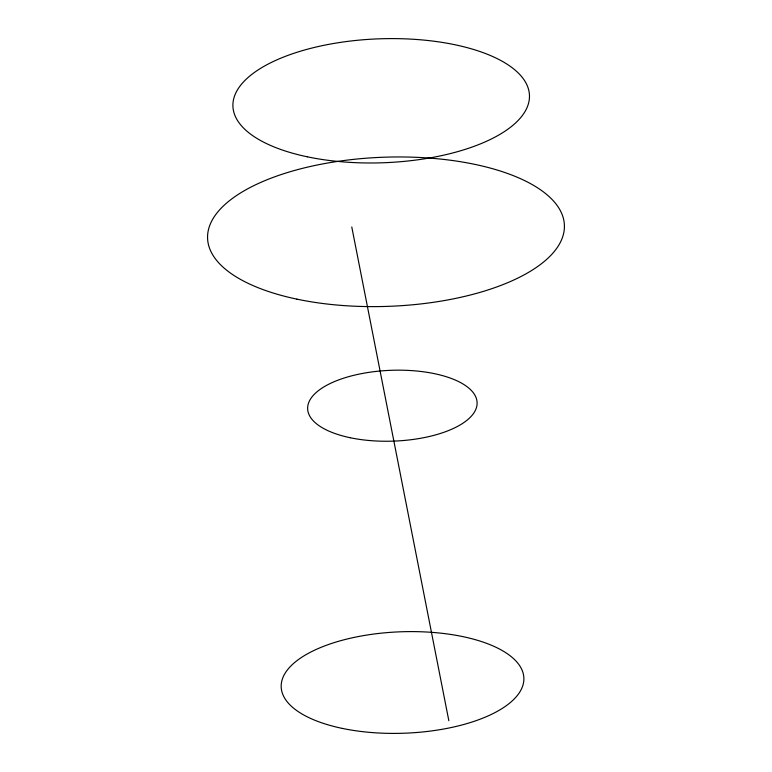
<?xml version="1.0" encoding="UTF-8"?>
<svg xmlns="http://www.w3.org/2000/svg" width="772" height="772" viewBox="0 0 772 772"><rect width="100%" height="100%" fill="white"/><g stroke="black" fill="none" stroke-linecap="round" stroke-linejoin="round"><path stroke-width="1.16" d="M351.781 226.997L448.841 720.739M350.092 437.705A84.775 35.425 -2.1 0 0 477.106 403.109A84.775 35.425 -2.1 0 0 349.938 376.311A84.775 35.425 -2.1 0 0 350.092 437.705M307.188 156.784A148.359 61.992 -2.1 0 0 529.476 96.239A148.359 61.992 -2.1 0 0 306.928 49.35A148.359 61.992 -2.1 0 0 307.188 156.784M342.353 728.411A121.416 50.74 -2.1 0 0 523.879 678.588A121.416 50.74 -2.1 0 0 341.349 640.509A121.416 50.74 -2.1 0 0 342.353 728.411M296.95 299.16A178.525 74.594 -2.1 0 0 564.419 226.312A178.525 74.594 -2.1 0 0 296.631 169.888A178.525 74.594 -2.1 0 0 296.95 299.16"/></g></svg>
